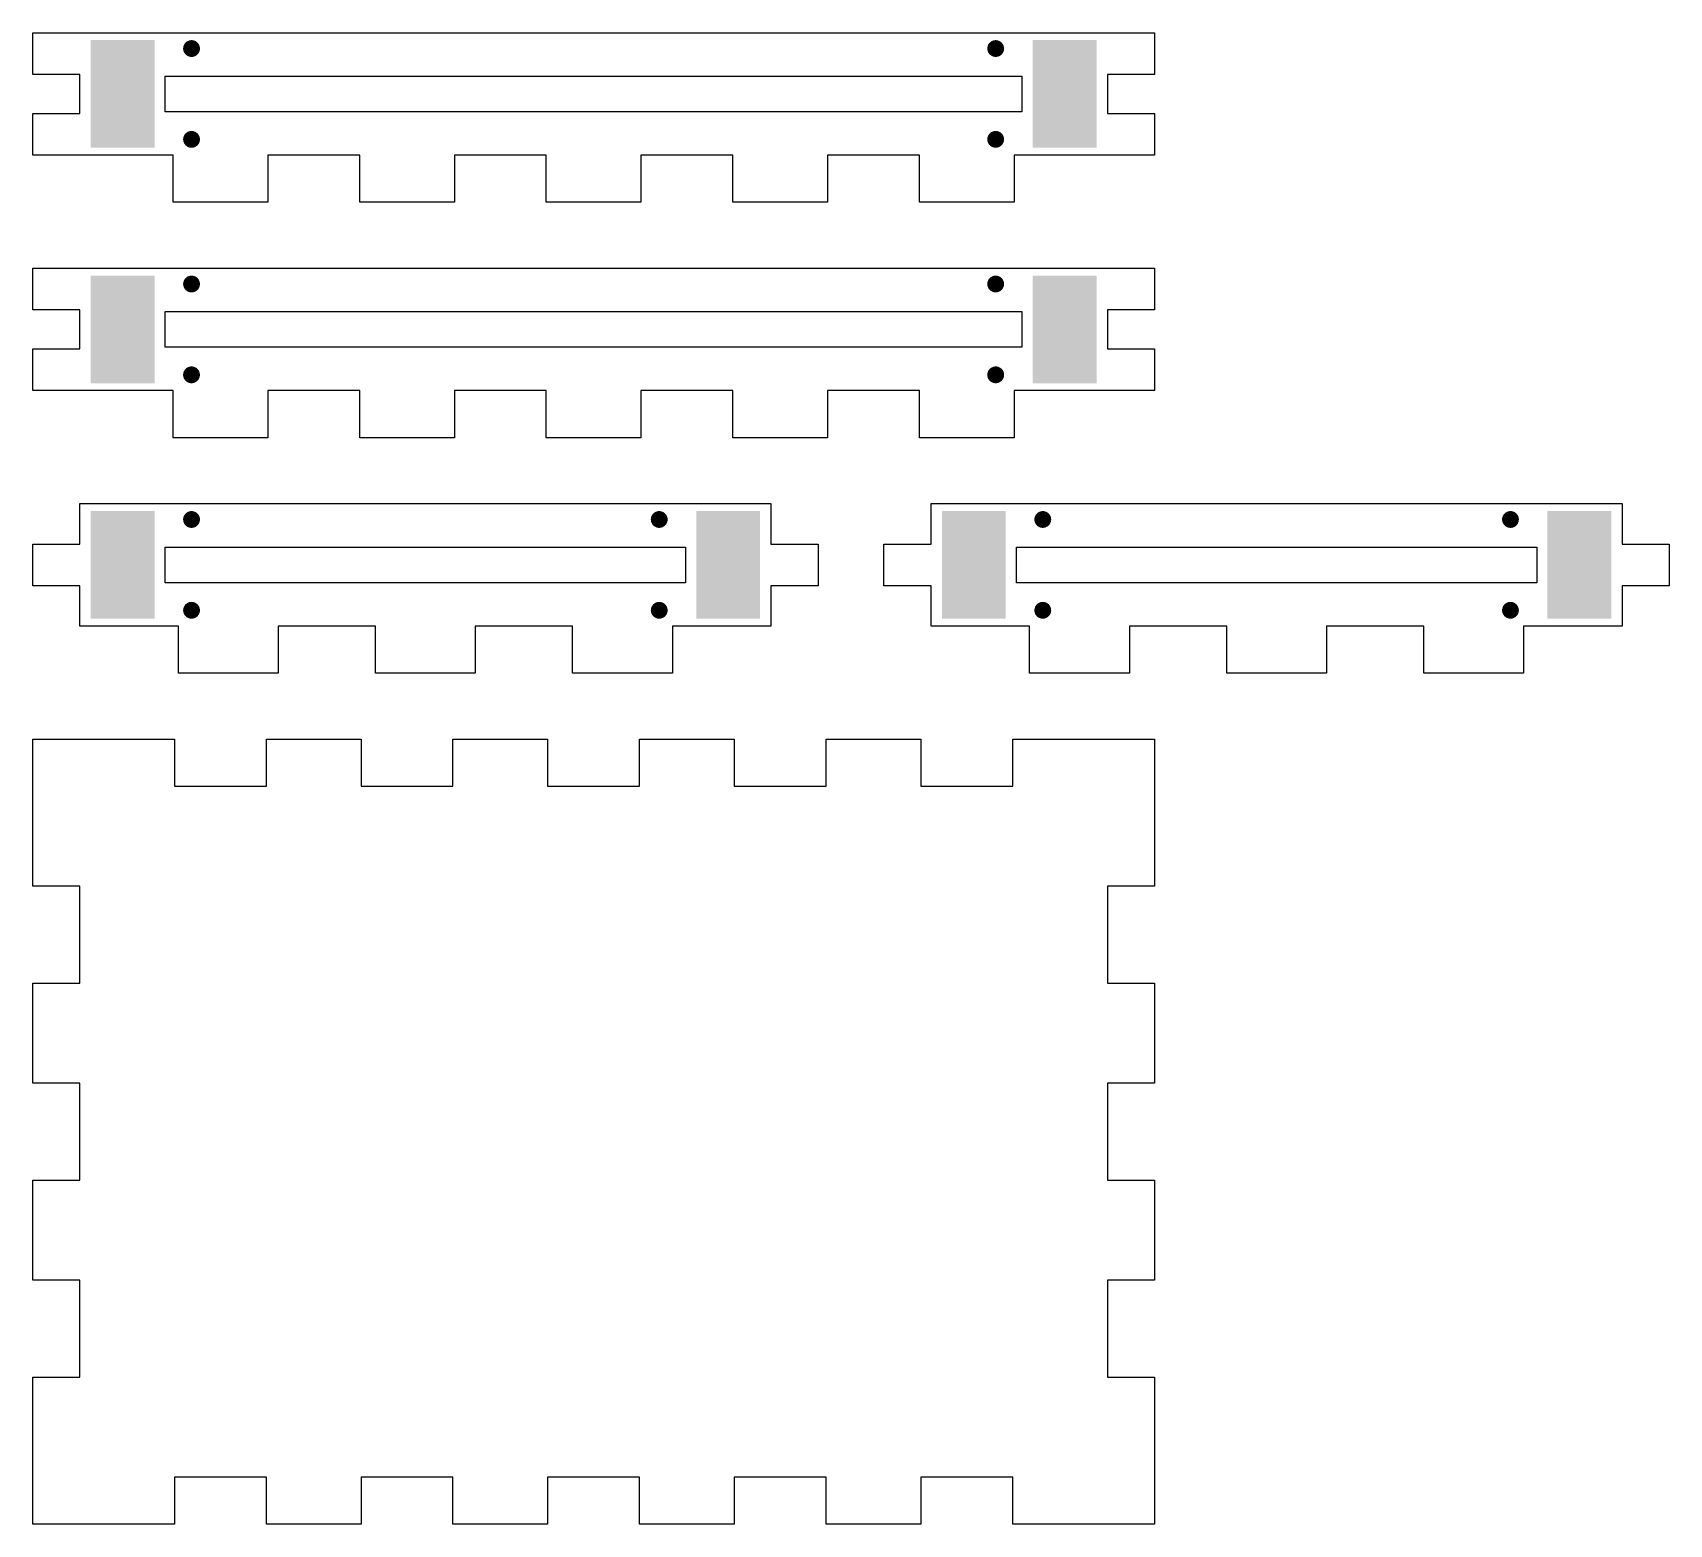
# Model space of a CAD drawing. Header units: millimetres. Extents: x 4 to 101.2, y 4 to 92.6.
import ezdxf

# ---------------------------------------------------------------- set-up
doc = ezdxf.new("R2010")
doc.units = ezdxf.units.MM
doc.layers.add('CUT', color=1, linetype='Continuous')
doc.layers.add('RASTER', color=7, linetype='Continuous')

msp = doc.modelspace()

# ---------------------------------------------------------------- hatches: boundary and pattern name
at = {"layer": 'RASTER'}
for points in [[(7.4, 92.201), (11.2, 92.201), (11.2, 85.801), (7.4, 85.801)], [(13.9, 91.701), (13.896, 91.636), (13.883, 91.572), (13.862, 91.51), (13.833, 91.451), (13.797, 91.397), (13.754, 91.347), (13.704, 91.304), (13.65, 91.268), (13.591, 91.239), (13.529, 91.218), (13.465, 91.205), (13.4, 91.201), (13.335, 91.205), (13.271, 91.218), (13.209, 91.239), (13.15, 91.268), (13.096, 91.304), (13.046, 91.347), (13.003, 91.397), (12.967, 91.451), (12.938, 91.51), (12.917, 91.572), (12.904, 91.636), (12.9, 91.701), (12.904, 91.766), (12.917, 91.83), (12.938, 91.892), (12.967, 91.951), (13.003, 92.005), (13.046, 92.055), (13.096, 92.098), (13.15, 92.134), (13.209, 92.163), (13.271, 92.184), (13.335, 92.197), (13.4, 92.201), (13.465, 92.197), (13.529, 92.184), (13.591, 92.163), (13.65, 92.134), (13.704, 92.098), (13.754, 92.055), (13.797, 92.005), (13.833, 91.951), (13.862, 91.892), (13.883, 91.83), (13.896, 91.766)], [(61.701, 91.701), (61.697, 91.636), (61.684, 91.572), (61.663, 91.51), (61.634, 91.451), (61.598, 91.397), (61.555, 91.347), (61.505, 91.304), (61.451, 91.268), (61.392, 91.239), (61.33, 91.218), (61.266, 91.205), (61.201, 91.201), (61.136, 91.205), (61.072, 91.218), (61.01, 91.239), (60.951, 91.268), (60.897, 91.304), (60.847, 91.347), (60.804, 91.397), (60.768, 91.451), (60.739, 91.51), (60.718, 91.572), (60.705, 91.636), (60.701, 91.701), (60.705, 91.766), (60.718, 91.83), (60.739, 91.892), (60.768, 91.951), (60.804, 92.005), (60.847, 92.055), (60.897, 92.098), (60.951, 92.134), (61.01, 92.163), (61.072, 92.184), (61.136, 92.197), (61.201, 92.201), (61.266, 92.197), (61.33, 92.184), (61.392, 92.163), (61.451, 92.134), (61.505, 92.098), (61.555, 92.055), (61.598, 92.005), (61.634, 91.951), (61.663, 91.892), (61.684, 91.83), (61.697, 91.766)], [(63.401, 92.201), (67.201, 92.201), (67.201, 85.801), (63.401, 85.801)], [(13.9, 86.301), (13.896, 86.236), (13.883, 86.172), (13.862, 86.11), (13.833, 86.051), (13.797, 85.997), (13.754, 85.947), (13.704, 85.904), (13.65, 85.868), (13.591, 85.839), (13.529, 85.818), (13.465, 85.805), (13.4, 85.801), (13.335, 85.805), (13.271, 85.818), (13.209, 85.839), (13.15, 85.868), (13.096, 85.904), (13.046, 85.947), (13.003, 85.997), (12.967, 86.051), (12.938, 86.11), (12.917, 86.172), (12.904, 86.236), (12.9, 86.301), (12.904, 86.366), (12.917, 86.43), (12.938, 86.492), (12.967, 86.551), (13.003, 86.605), (13.046, 86.655), (13.096, 86.698), (13.15, 86.734), (13.209, 86.763), (13.271, 86.784), (13.335, 86.797), (13.4, 86.801), (13.465, 86.797), (13.529, 86.784), (13.591, 86.763), (13.65, 86.734), (13.704, 86.698), (13.754, 86.655), (13.797, 86.605), (13.833, 86.551), (13.862, 86.492), (13.883, 86.43), (13.896, 86.366)], [(61.701, 86.301), (61.697, 86.236), (61.684, 86.172), (61.663, 86.11), (61.634, 86.051), (61.598, 85.997), (61.555, 85.947), (61.505, 85.904), (61.451, 85.868), (61.392, 85.839), (61.33, 85.818), (61.266, 85.805), (61.201, 85.801), (61.136, 85.805), (61.072, 85.818), (61.01, 85.839), (60.951, 85.868), (60.897, 85.904), (60.847, 85.947), (60.804, 85.997), (60.768, 86.051), (60.739, 86.11), (60.718, 86.172), (60.705, 86.236), (60.701, 86.301), (60.705, 86.366), (60.718, 86.43), (60.739, 86.492), (60.768, 86.551), (60.804, 86.605), (60.847, 86.655), (60.897, 86.698), (60.951, 86.734), (61.01, 86.763), (61.072, 86.784), (61.136, 86.797), (61.201, 86.801), (61.266, 86.797), (61.33, 86.784), (61.392, 86.763), (61.451, 86.734), (61.505, 86.698), (61.555, 86.655), (61.598, 86.605), (61.634, 86.551), (61.663, 86.492), (61.684, 86.43), (61.697, 86.366)], [(7.4, 78.201), (11.2, 78.201), (11.2, 71.801), (7.4, 71.801)], [(13.9, 77.701), (13.896, 77.636), (13.883, 77.572), (13.862, 77.51), (13.833, 77.451), (13.797, 77.397), (13.754, 77.347), (13.704, 77.304), (13.65, 77.268), (13.591, 77.239), (13.529, 77.218), (13.465, 77.205), (13.4, 77.201), (13.335, 77.205), (13.271, 77.218), (13.209, 77.239), (13.15, 77.268), (13.096, 77.304), (13.046, 77.347), (13.003, 77.397), (12.967, 77.451), (12.938, 77.51), (12.917, 77.572), (12.904, 77.636), (12.9, 77.701), (12.904, 77.766), (12.917, 77.83), (12.938, 77.892), (12.967, 77.951), (13.003, 78.005), (13.046, 78.055), (13.096, 78.098), (13.15, 78.134), (13.209, 78.163), (13.271, 78.184), (13.335, 78.197), (13.4, 78.201), (13.465, 78.197), (13.529, 78.184), (13.591, 78.163), (13.65, 78.134), (13.704, 78.098), (13.754, 78.055), (13.797, 78.005), (13.833, 77.951), (13.862, 77.892), (13.883, 77.83), (13.896, 77.766)], [(61.701, 77.701), (61.697, 77.636), (61.684, 77.572), (61.663, 77.51), (61.634, 77.451), (61.598, 77.397), (61.555, 77.347), (61.505, 77.304), (61.451, 77.268), (61.392, 77.239), (61.33, 77.218), (61.266, 77.205), (61.201, 77.201), (61.136, 77.205), (61.072, 77.218), (61.01, 77.239), (60.951, 77.268), (60.897, 77.304), (60.847, 77.347), (60.804, 77.397), (60.768, 77.451), (60.739, 77.51), (60.718, 77.572), (60.705, 77.636), (60.701, 77.701), (60.705, 77.766), (60.718, 77.83), (60.739, 77.892), (60.768, 77.951), (60.804, 78.005), (60.847, 78.055), (60.897, 78.098), (60.951, 78.134), (61.01, 78.163), (61.072, 78.184), (61.136, 78.197), (61.201, 78.201), (61.266, 78.197), (61.33, 78.184), (61.392, 78.163), (61.451, 78.134), (61.505, 78.098), (61.555, 78.055), (61.598, 78.005), (61.634, 77.951), (61.663, 77.892), (61.684, 77.83), (61.697, 77.766)], [(63.401, 78.201), (67.201, 78.201), (67.201, 71.801), (63.401, 71.801)], [(13.9, 72.301), (13.896, 72.236), (13.883, 72.172), (13.862, 72.11), (13.833, 72.051), (13.797, 71.997), (13.754, 71.947), (13.704, 71.904), (13.65, 71.868), (13.591, 71.839), (13.529, 71.818), (13.465, 71.805), (13.4, 71.801), (13.335, 71.805), (13.271, 71.818), (13.209, 71.839), (13.15, 71.868), (13.096, 71.904), (13.046, 71.947), (13.003, 71.997), (12.967, 72.051), (12.938, 72.11), (12.917, 72.172), (12.904, 72.236), (12.9, 72.301), (12.904, 72.366), (12.917, 72.43), (12.938, 72.492), (12.967, 72.551), (13.003, 72.605), (13.046, 72.655), (13.096, 72.698), (13.15, 72.734), (13.209, 72.763), (13.271, 72.784), (13.335, 72.797), (13.4, 72.801), (13.465, 72.797), (13.529, 72.784), (13.591, 72.763), (13.65, 72.734), (13.704, 72.698), (13.754, 72.655), (13.797, 72.605), (13.833, 72.551), (13.862, 72.492), (13.883, 72.43), (13.896, 72.366)], [(61.701, 72.301), (61.697, 72.236), (61.684, 72.172), (61.663, 72.11), (61.634, 72.051), (61.598, 71.997), (61.555, 71.947), (61.505, 71.904), (61.451, 71.868), (61.392, 71.839), (61.33, 71.818), (61.266, 71.805), (61.201, 71.801), (61.136, 71.805), (61.072, 71.818), (61.01, 71.839), (60.951, 71.868), (60.897, 71.904), (60.847, 71.947), (60.804, 71.997), (60.768, 72.051), (60.739, 72.11), (60.718, 72.172), (60.705, 72.236), (60.701, 72.301), (60.705, 72.366), (60.718, 72.43), (60.739, 72.492), (60.768, 72.551), (60.804, 72.605), (60.847, 72.655), (60.897, 72.698), (60.951, 72.734), (61.01, 72.763), (61.072, 72.784), (61.136, 72.797), (61.201, 72.801), (61.266, 72.797), (61.33, 72.784), (61.392, 72.763), (61.451, 72.734), (61.505, 72.698), (61.555, 72.655), (61.598, 72.605), (61.634, 72.551), (61.663, 72.492), (61.684, 72.43), (61.697, 72.366)], [(7.4, 64.201), (11.2, 64.201), (11.2, 57.801), (7.4, 57.801)], [(13.9, 63.701), (13.896, 63.636), (13.883, 63.572), (13.862, 63.51), (13.833, 63.451), (13.797, 63.397), (13.754, 63.347), (13.704, 63.304), (13.65, 63.268), (13.591, 63.239), (13.529, 63.218), (13.465, 63.205), (13.4, 63.201), (13.335, 63.205), (13.271, 63.218), (13.209, 63.239), (13.15, 63.268), (13.096, 63.304), (13.046, 63.347), (13.003, 63.397), (12.967, 63.451), (12.938, 63.51), (12.917, 63.572), (12.904, 63.636), (12.9, 63.701), (12.904, 63.766), (12.917, 63.83), (12.938, 63.892), (12.967, 63.951), (13.003, 64.005), (13.046, 64.055), (13.096, 64.098), (13.15, 64.134), (13.209, 64.163), (13.271, 64.184), (13.335, 64.197), (13.4, 64.201), (13.465, 64.197), (13.529, 64.184), (13.591, 64.163), (13.65, 64.134), (13.704, 64.098), (13.754, 64.055), (13.797, 64.005), (13.833, 63.951), (13.862, 63.892), (13.883, 63.83), (13.896, 63.766)], [(41.701, 63.701), (41.697, 63.636), (41.684, 63.572), (41.663, 63.51), (41.634, 63.451), (41.598, 63.397), (41.555, 63.347), (41.505, 63.304), (41.451, 63.268), (41.392, 63.239), (41.33, 63.218), (41.266, 63.205), (41.201, 63.201), (41.136, 63.205), (41.072, 63.218), (41.01, 63.239), (40.951, 63.268), (40.897, 63.304), (40.847, 63.347), (40.804, 63.397), (40.768, 63.451), (40.739, 63.51), (40.718, 63.572), (40.705, 63.636), (40.701, 63.701), (40.705, 63.766), (40.718, 63.83), (40.739, 63.892), (40.768, 63.951), (40.804, 64.005), (40.847, 64.055), (40.897, 64.098), (40.951, 64.134), (41.01, 64.163), (41.072, 64.184), (41.136, 64.197), (41.201, 64.201), (41.266, 64.197), (41.33, 64.184), (41.392, 64.163), (41.451, 64.134), (41.505, 64.098), (41.555, 64.055), (41.598, 64.005), (41.634, 63.951), (41.663, 63.892), (41.684, 63.83), (41.697, 63.766)], [(43.401, 64.201), (47.201, 64.201), (47.201, 57.801), (43.401, 57.801)], [(58.001, 64.201), (61.801, 64.201), (61.801, 57.801), (58.001, 57.801)], [(64.501, 63.701), (64.497, 63.636), (64.484, 63.572), (64.463, 63.51), (64.434, 63.451), (64.398, 63.397), (64.355, 63.347), (64.305, 63.304), (64.251, 63.268), (64.192, 63.239), (64.13, 63.218), (64.066, 63.205), (64.001, 63.201), (63.936, 63.205), (63.872, 63.218), (63.81, 63.239), (63.751, 63.268), (63.697, 63.304), (63.647, 63.347), (63.604, 63.397), (63.568, 63.451), (63.539, 63.51), (63.518, 63.572), (63.505, 63.636), (63.501, 63.701), (63.505, 63.766), (63.518, 63.83), (63.539, 63.892), (63.568, 63.951), (63.604, 64.005), (63.647, 64.055), (63.697, 64.098), (63.751, 64.134), (63.81, 64.163), (63.872, 64.184), (63.936, 64.197), (64.001, 64.201), (64.066, 64.197), (64.13, 64.184), (64.192, 64.163), (64.251, 64.134), (64.305, 64.098), (64.355, 64.055), (64.398, 64.005), (64.434, 63.951), (64.463, 63.892), (64.484, 63.83), (64.497, 63.766)], [(92.302, 63.701), (92.298, 63.636), (92.285, 63.572), (92.264, 63.51), (92.235, 63.451), (92.199, 63.397), (92.156, 63.347), (92.106, 63.304), (92.052, 63.268), (91.993, 63.239), (91.931, 63.218), (91.867, 63.205), (91.802, 63.201), (91.737, 63.205), (91.673, 63.218), (91.611, 63.239), (91.552, 63.268), (91.498, 63.304), (91.448, 63.347), (91.405, 63.397), (91.369, 63.451), (91.34, 63.51), (91.319, 63.572), (91.306, 63.636), (91.302, 63.701), (91.306, 63.766), (91.319, 63.83), (91.34, 63.892), (91.369, 63.951), (91.405, 64.005), (91.448, 64.055), (91.498, 64.098), (91.552, 64.134), (91.611, 64.163), (91.673, 64.184), (91.737, 64.197), (91.802, 64.201), (91.867, 64.197), (91.931, 64.184), (91.993, 64.163), (92.052, 64.134), (92.106, 64.098), (92.156, 64.055), (92.199, 64.005), (92.235, 63.951), (92.264, 63.892), (92.285, 63.83), (92.298, 63.766)], [(94.002, 64.201), (97.802, 64.201), (97.802, 57.801), (94.002, 57.801)], [(13.9, 58.301), (13.896, 58.236), (13.883, 58.172), (13.862, 58.11), (13.833, 58.051), (13.797, 57.997), (13.754, 57.947), (13.704, 57.904), (13.65, 57.868), (13.591, 57.839), (13.529, 57.818), (13.465, 57.805), (13.4, 57.801), (13.335, 57.805), (13.271, 57.818), (13.209, 57.839), (13.15, 57.868), (13.096, 57.904), (13.046, 57.947), (13.003, 57.997), (12.967, 58.051), (12.938, 58.11), (12.917, 58.172), (12.904, 58.236), (12.9, 58.301), (12.904, 58.366), (12.917, 58.43), (12.938, 58.492), (12.967, 58.551), (13.003, 58.605), (13.046, 58.655), (13.096, 58.698), (13.15, 58.734), (13.209, 58.763), (13.271, 58.784), (13.335, 58.797), (13.4, 58.801), (13.465, 58.797), (13.529, 58.784), (13.591, 58.763), (13.65, 58.734), (13.704, 58.698), (13.754, 58.655), (13.797, 58.605), (13.833, 58.551), (13.862, 58.492), (13.883, 58.43), (13.896, 58.366)], [(41.701, 58.301), (41.697, 58.236), (41.684, 58.172), (41.663, 58.11), (41.634, 58.051), (41.598, 57.997), (41.555, 57.947), (41.505, 57.904), (41.451, 57.868), (41.392, 57.839), (41.33, 57.818), (41.266, 57.805), (41.201, 57.801), (41.136, 57.805), (41.072, 57.818), (41.01, 57.839), (40.951, 57.868), (40.897, 57.904), (40.847, 57.947), (40.804, 57.997), (40.768, 58.051), (40.739, 58.11), (40.718, 58.172), (40.705, 58.236), (40.701, 58.301), (40.705, 58.366), (40.718, 58.43), (40.739, 58.492), (40.768, 58.551), (40.804, 58.605), (40.847, 58.655), (40.897, 58.698), (40.951, 58.734), (41.01, 58.763), (41.072, 58.784), (41.136, 58.797), (41.201, 58.801), (41.266, 58.797), (41.33, 58.784), (41.392, 58.763), (41.451, 58.734), (41.505, 58.698), (41.555, 58.655), (41.598, 58.605), (41.634, 58.551), (41.663, 58.492), (41.684, 58.43), (41.697, 58.366)], [(64.501, 58.301), (64.497, 58.236), (64.484, 58.172), (64.463, 58.11), (64.434, 58.051), (64.398, 57.997), (64.355, 57.947), (64.305, 57.904), (64.251, 57.868), (64.192, 57.839), (64.13, 57.818), (64.066, 57.805), (64.001, 57.801), (63.936, 57.805), (63.872, 57.818), (63.81, 57.839), (63.751, 57.868), (63.697, 57.904), (63.647, 57.947), (63.604, 57.997), (63.568, 58.051), (63.539, 58.11), (63.518, 58.172), (63.505, 58.236), (63.501, 58.301), (63.505, 58.366), (63.518, 58.43), (63.539, 58.492), (63.568, 58.551), (63.604, 58.605), (63.647, 58.655), (63.697, 58.698), (63.751, 58.734), (63.81, 58.763), (63.872, 58.784), (63.936, 58.797), (64.001, 58.801), (64.066, 58.797), (64.13, 58.784), (64.192, 58.763), (64.251, 58.734), (64.305, 58.698), (64.355, 58.655), (64.398, 58.605), (64.434, 58.551), (64.463, 58.492), (64.484, 58.43), (64.497, 58.366)], [(92.302, 58.301), (92.298, 58.236), (92.285, 58.172), (92.264, 58.11), (92.235, 58.051), (92.199, 57.997), (92.156, 57.947), (92.106, 57.904), (92.052, 57.868), (91.993, 57.839), (91.931, 57.818), (91.867, 57.805), (91.802, 57.801), (91.737, 57.805), (91.673, 57.818), (91.611, 57.839), (91.552, 57.868), (91.498, 57.904), (91.448, 57.947), (91.405, 57.997), (91.369, 58.051), (91.34, 58.11), (91.319, 58.172), (91.306, 58.236), (91.302, 58.301), (91.306, 58.366), (91.319, 58.43), (91.34, 58.492), (91.369, 58.551), (91.405, 58.605), (91.448, 58.655), (91.498, 58.698), (91.552, 58.734), (91.611, 58.763), (91.673, 58.784), (91.737, 58.797), (91.802, 58.801), (91.867, 58.797), (91.931, 58.784), (91.993, 58.763), (92.052, 58.734), (92.106, 58.698), (92.156, 58.655), (92.199, 58.605), (92.235, 58.551), (92.264, 58.492), (92.285, 58.43), (92.298, 58.366)]]:
    msp.add_hatch(color=7, dxfattribs=at).paths.add_polyline_path(points)

# ---------------------------------------------------------------- linework, layer by layer
at = {"layer": 'CUT'}
for points in [[(6.8, 92.641), (67.801, 92.641), (70.641, 92.641), (70.641, 90.161), (67.841, 90.161), (67.841, 87.841), (70.641, 87.841), (70.641, 85.361), (67.801, 85.361), (62.295, 85.361), (62.295, 82.561), (56.67, 82.561), (56.67, 85.361), (51.204, 85.361), (51.204, 82.561), (45.579, 82.561), (45.579, 85.361), (40.113, 85.361), (40.113, 82.561), (34.488, 82.561), (34.488, 85.361), (29.022, 85.361), (29.022, 82.561), (23.397, 82.561), (23.397, 85.361), (17.931, 85.361), (17.931, 82.561), (12.306, 82.561), (12.306, 85.361), (6.8, 85.361), (3.96, 85.361), (3.96, 87.841), (6.76, 87.841), (6.76, 90.161), (3.96, 90.161), (3.96, 92.641)], [(11.84, 90.061), (62.761, 90.061), (62.761, 87.941), (11.84, 87.941)], [(6.8, 78.641), (67.801, 78.641), (70.641, 78.641), (70.641, 76.161), (67.841, 76.161), (67.841, 73.841), (70.641, 73.841), (70.641, 71.361), (67.801, 71.361), (62.295, 71.361), (62.295, 68.561), (56.67, 68.561), (56.67, 71.361), (51.204, 71.361), (51.204, 68.561), (45.579, 68.561), (45.579, 71.361), (40.113, 71.361), (40.113, 68.561), (34.488, 68.561), (34.488, 71.361), (29.022, 71.361), (29.022, 68.561), (23.397, 68.561), (23.397, 71.361), (17.931, 71.361), (17.931, 68.561), (12.306, 68.561), (12.306, 71.361), (6.8, 71.361), (3.96, 71.361), (3.96, 73.841), (6.76, 73.841), (6.76, 76.161), (3.96, 76.161), (3.96, 78.641)], [(11.84, 76.061), (62.761, 76.061), (62.761, 73.941), (11.84, 73.941)], [(6.76, 64.641), (47.841, 64.641), (47.841, 62.241), (50.641, 62.241), (50.641, 59.761), (47.841, 59.761), (47.841, 57.361), (41.984, 57.361), (41.984, 54.561), (36.046, 54.561), (36.046, 57.361), (30.269, 57.361), (30.269, 54.561), (24.332, 54.561), (24.332, 57.361), (18.555, 57.361), (18.555, 54.561), (12.617, 54.561), (12.617, 57.361), (6.76, 57.361), (6.76, 59.761), (3.96, 59.761), (3.96, 62.241), (6.76, 62.241)], [(57.361, 64.641), (98.442, 64.641), (98.442, 62.241), (101.242, 62.241), (101.242, 59.761), (98.442, 59.761), (98.442, 57.361), (92.585, 57.361), (92.585, 54.561), (86.647, 54.561), (86.647, 57.361), (80.87, 57.361), (80.87, 54.561), (74.933, 54.561), (74.933, 57.361), (69.156, 57.361), (69.156, 54.561), (63.218, 54.561), (63.218, 57.361), (57.361, 57.361), (57.361, 59.761), (54.561, 59.761), (54.561, 62.241), (57.361, 62.241)], [(11.84, 62.061), (42.761, 62.061), (42.761, 59.941), (11.84, 59.941)], [(62.441, 62.061), (93.362, 62.061), (93.362, 59.941), (62.441, 59.941)], [(3.96, 50.641), (6.8, 50.641), (12.386, 50.641), (12.386, 47.841), (17.851, 47.841), (17.851, 50.641), (23.477, 50.641), (23.477, 47.841), (28.942, 47.841), (28.942, 50.641), (34.568, 50.641), (34.568, 47.841), (40.033, 47.841), (40.033, 50.641), (45.659, 50.641), (45.659, 47.841), (51.124, 47.841), (51.124, 50.641), (56.75, 50.641), (56.75, 47.841), (62.215, 47.841), (62.215, 50.641), (67.801, 50.641), (70.641, 50.641), (70.641, 47.801), (70.641, 41.904), (67.841, 41.904), (67.841, 36.126), (70.641, 36.126), (70.641, 30.189), (67.841, 30.189), (67.841, 24.412), (70.641, 24.412), (70.641, 18.475), (67.841, 18.475), (67.841, 12.697), (70.641, 12.697), (70.641, 6.8), (70.641, 3.96), (67.801, 3.96), (62.215, 3.96), (62.215, 6.76), (56.75, 6.76), (56.75, 3.96), (51.124, 3.96), (51.124, 6.76), (45.659, 6.76), (45.659, 3.96), (40.033, 3.96), (40.033, 6.76), (34.568, 6.76), (34.568, 3.96), (28.942, 3.96), (28.942, 6.76), (23.477, 6.76), (23.477, 3.96), (17.851, 3.96), (17.851, 6.76), (12.386, 6.76), (12.386, 3.96), (6.8, 3.96), (3.96, 3.96), (3.96, 6.8), (3.96, 12.697), (6.76, 12.697), (6.76, 18.475), (3.96, 18.475), (3.96, 24.412), (6.76, 24.412), (6.76, 30.189), (3.96, 30.189), (3.96, 36.126), (6.76, 36.126), (6.76, 41.904), (3.96, 41.904), (3.96, 47.801)]]:
    msp.add_lwpolyline(points, close=True, dxfattribs=at)

doc.saveas('drawing.dxf')
